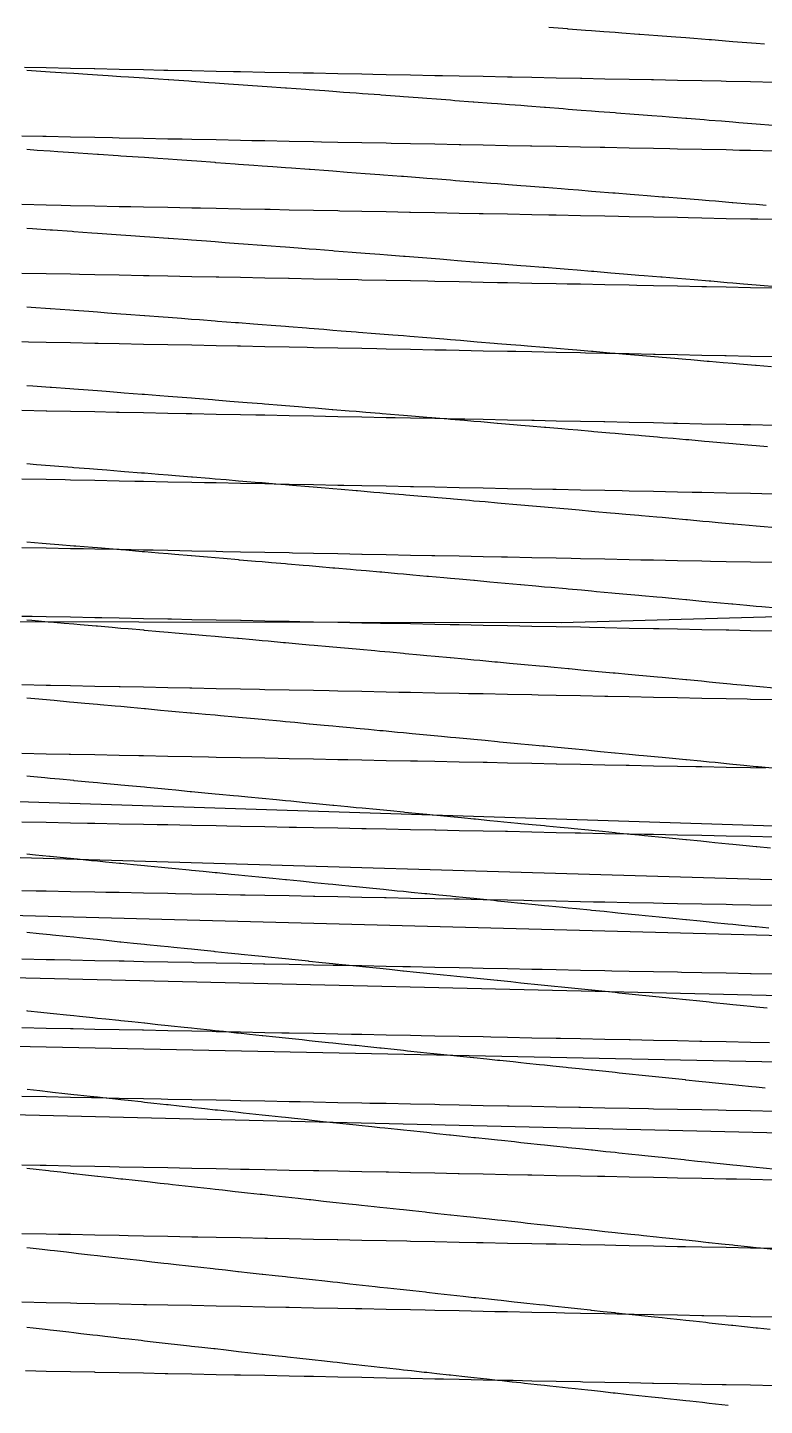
# Model space of a CAD drawing. Header units: metres. Extents: x 0 to 7092, y 40 to 458.
# Drawn here: x 3483.3 to 3549.1, y 40 to 163 of the extents above; entities that cross this region are included whole.
import ezdxf

# ---------------------------------------------------------------- set-up
doc = ezdxf.new("R2010")
doc.units = ezdxf.units.M

msp = doc.modelspace()

# ---------------------------------------------------------------- linework, layer by layer
at = {"color": 1}
msp.add_lwpolyline([(3352.58, 114.76), (3420.25, 112.78), (3420.25, 112.78), (3420.25, 112.78), (3420.25, 112.78), (3420.25, 112.78), (3474.37, 109.99), (3474.37, 109.99), (3474.37, 109.99), (3474.37, 109.99), (3530.96, 109.89), (3530.96, 109.89), (3530.96, 109.89), (3530.96, 109.89), (3530.96, 109.89), (3530.96, 109.89), (3530.96, 109.89), (3600.69, 111.84)], dxfattribs=at)
at = {"layer": 'Contour_Level_10'}
for points in [[(3549.25, 147.12), (3548.38, 147.19), (3547.75, 147.24), (3546.28, 147.36), (3546.24, 147.36), (3544.73, 147.49), (3544.18, 147.53), (3543.22, 147.61), (3542.08, 147.7), (3541.7, 147.73), (3540.18, 147.86), (3539.98, 147.87), (3538.65, 147.98), (3537.88, 148.04), (3537.12, 148.1), (3535.78, 148.21), (3535.58, 148.23), (3534.04, 148.35), (3533.68, 148.38), (3532.5, 148.47), (3531.58, 148.54), (3530.95, 148.59), (3529.47, 148.71), (3529.39, 148.72), (3527.83, 148.84), (3527.37, 148.88), (3526.26, 148.96), (3525.27, 149.04), (3524.69, 149.09), (3523.17, 149.21), (3523.11, 149.21), (3521.52, 149.33), (3521.07, 149.37), (3519.92, 149.46), (3518.97, 149.53), (3518.32, 149.58), (3516.87, 149.69), (3516.71, 149.7), (3515.1, 149.83), (3514.77, 149.85), (3513.47, 149.95), (3512.67, 150.01), (3511.84, 150.07), (3510.56, 150.17), (3510.2, 150.2), (3508.55, 150.32), (3508.46, 150.32), (3506.89, 150.44), (3506.36, 150.48), (3505.21, 150.56), (3504.26, 150.63), (3503.53, 150.69), (3502.16, 150.79), (3501.84, 150.81), (3500.14, 150.93), (3500.06, 150.94), (3498.42, 151.06), (3497.96, 151.09), (3496.69, 151.18), (3495.86, 151.24), (3494.95, 151.3), (3493.76, 151.39), (3493.19, 151.43), (3491.66, 151.53), (3491.42, 151.55), (3489.64, 151.67), (3489.55, 151.68), (3487.83, 151.8), (3487.45, 151.82), (3486.01, 151.92), (3485.35, 151.96), (3484.17, 152.04), (3483.25, 152.1)], [(3550.03, 127.48), (3547.86, 127.53), (3547.22, 127.54), (3545.7, 127.57), (3543.53, 127.61), (3541.36, 127.66), (3541, 127.66), (3539.19, 127.7), (3537.02, 127.74), (3534.86, 127.79), (3534.78, 127.79), (3532.69, 127.83), (3530.52, 127.87), (3528.56, 127.91), (3528.35, 127.91), (3526.18, 127.96), (3524.01, 128), (3522.35, 128.03), (3521.85, 128.04), (3519.68, 128.09), (3517.51, 128.13), (3516.13, 128.16), (3515.34, 128.17), (3513.17, 128.21), (3511.01, 128.26), (3509.91, 128.28), (3508.84, 128.3), (3506.67, 128.34), (3504.5, 128.39), (3503.69, 128.4), (3502.33, 128.43), (3500.17, 128.47), (3498, 128.52), (3497.47, 128.53), (3495.83, 128.56), (3493.66, 128.6), (3491.49, 128.64), (3491.25, 128.65), (3489.33, 128.69), (3487.16, 128.73), (3485.04, 128.77), (3484.99, 128.77), (3482.82, 128.82)]]:
    msp.add_lwpolyline(points, dxfattribs=at)
at = {"layer": 'Contour_Level_11'}
for points in [[(3550.19, 139.85), (3548.72, 139.98), (3548.38, 140), (3547.25, 140.1), (3546.28, 140.18), (3545.78, 140.22), (3544.31, 140.35), (3544.18, 140.36), (3542.83, 140.47), (3542.08, 140.53), (3541.35, 140.59), (3539.98, 140.71), (3539.86, 140.71), (3538.38, 140.84), (3537.88, 140.88), (3536.88, 140.96), (3535.78, 141.05), (3535.39, 141.08), (3533.88, 141.21), (3533.68, 141.22), (3532.38, 141.33), (3531.58, 141.4), (3530.87, 141.45), (3529.47, 141.57), (3529.35, 141.58), (3527.83, 141.7), (3527.37, 141.74), (3526.3, 141.82), (3525.27, 141.91), (3524.77, 141.95), (3523.23, 142.07), (3523.17, 142.07), (3521.69, 142.19), (3521.07, 142.24), (3520.14, 142.32), (3518.97, 142.41), (3518.58, 142.44), (3517.02, 142.56), (3516.87, 142.57), (3515.45, 142.68), (3514.77, 142.74), (3513.87, 142.81), (3512.67, 142.9), (3512.29, 142.93), (3510.7, 143.05), (3510.56, 143.06), (3509.09, 143.18), (3508.46, 143.23), (3507.48, 143.3), (3506.36, 143.39), (3505.87, 143.42), (3504.26, 143.54), (3504.24, 143.55), (3502.6, 143.67), (3502.16, 143.7), (3500.95, 143.79), (3500.06, 143.86), (3499.29, 143.92), (3497.96, 144.01), (3497.62, 144.04), (3495.94, 144.16), (3495.86, 144.17), (3494.24, 144.29), (3493.76, 144.32), (3492.53, 144.41), (3491.66, 144.47), (3490.8, 144.53), (3489.55, 144.62), (3489.07, 144.65), (3487.45, 144.77), (3487.31, 144.78), (3485.54, 144.9), (3485.35, 144.91), (3483.75, 145.02), (3483.25, 145.06)], [(3550.03, 121.36), (3548.86, 121.38), (3547.86, 121.4), (3545.7, 121.45), (3543.53, 121.49), (3542.64, 121.51), (3541.36, 121.53), (3539.19, 121.58), (3537.02, 121.62), (3536.42, 121.63), (3534.86, 121.66), (3532.69, 121.7), (3530.52, 121.75), (3530.21, 121.75), (3528.35, 121.79), (3526.18, 121.83), (3524.01, 121.88), (3523.99, 121.88), (3521.85, 121.92), (3519.68, 121.96), (3517.77, 122), (3517.51, 122.01), (3515.34, 122.05), (3513.17, 122.09), (3511.55, 122.12), (3511.01, 122.13), (3508.84, 122.18), (3506.67, 122.22), (3505.33, 122.25), (3504.5, 122.26), (3502.33, 122.31), (3500.17, 122.35), (3499.11, 122.37), (3498, 122.39), (3495.83, 122.43), (3493.66, 122.48), (3492.9, 122.49), (3491.49, 122.52), (3489.33, 122.56), (3487.16, 122.61), (3486.68, 122.62), (3484.99, 122.65), (3482.82, 122.69)]]:
    msp.add_lwpolyline(points, dxfattribs=at)
at = {"layer": 'Contour_Level_12'}
for points in [[(3549.73, 132.71), (3548.38, 132.83), (3548.3, 132.83), (3546.87, 132.96), (3546.28, 133.01), (3545.43, 133.08), (3544.18, 133.19), (3543.99, 133.2), (3542.55, 133.33), (3542.08, 133.37), (3541.11, 133.45), (3539.98, 133.55), (3539.66, 133.57), (3538.21, 133.7), (3537.88, 133.72), (3536.75, 133.82), (3535.78, 133.9), (3535.3, 133.94), (3533.83, 134.07), (3533.68, 134.08), (3532.37, 134.19), (3531.58, 134.26), (3530.9, 134.31), (3529.47, 134.43), (3529.42, 134.44), (3527.94, 134.56), (3527.37, 134.61), (3526.46, 134.68), (3525.27, 134.78), (3524.97, 134.8), (3523.47, 134.93), (3523.17, 134.95), (3521.97, 135.05), (3521.07, 135.13), (3520.47, 135.17), (3518.97, 135.3), (3518.96, 135.3), (3517.44, 135.42), (3516.87, 135.47), (3515.92, 135.54), (3514.77, 135.64), (3514.39, 135.67), (3512.86, 135.79), (3512.67, 135.81), (3511.31, 135.91), (3510.56, 135.97), (3509.76, 136.04), (3508.46, 136.14), (3508.21, 136.16), (3506.64, 136.28), (3506.36, 136.3), (3505.07, 136.41), (3504.26, 136.47), (3503.48, 136.53), (3502.16, 136.63), (3501.89, 136.65), (3500.29, 136.77), (3500.06, 136.79), (3498.68, 136.9), (3497.96, 136.95), (3497.06, 137.02), (3495.86, 137.11), (3495.43, 137.14), (3493.79, 137.27), (3493.76, 137.27), (3492.13, 137.39), (3491.66, 137.43), (3490.46, 137.51), (3489.55, 137.58), (3488.78, 137.64), (3487.45, 137.73), (3487.08, 137.76), (3485.37, 137.88), (3485.35, 137.88), (3483.64, 138.01), (3483.25, 138.03)], [(3550.03, 115.24), (3547.86, 115.28), (3545.7, 115.32), (3544.28, 115.35), (3543.53, 115.37), (3541.36, 115.41), (3539.19, 115.45), (3538.07, 115.47), (3537.02, 115.5), (3534.86, 115.54), (3532.69, 115.58), (3531.85, 115.6), (3530.52, 115.62), (3528.35, 115.67), (3526.18, 115.71), (3525.63, 115.72), (3524.01, 115.75), (3521.85, 115.8), (3519.68, 115.84), (3519.41, 115.84), (3517.51, 115.88), (3515.34, 115.92), (3513.19, 115.97), (3513.17, 115.97), (3511.01, 116.01), (3508.84, 116.05), (3506.97, 116.09), (3506.67, 116.1), (3504.5, 116.14), (3502.33, 116.18), (3500.76, 116.21), (3500.17, 116.22), (3498, 116.27), (3495.83, 116.31), (3494.54, 116.34), (3493.66, 116.35), (3491.49, 116.4), (3489.33, 116.44), (3488.32, 116.46), (3487.16, 116.48), (3484.99, 116.53), (3482.82, 116.57)]]:
    msp.add_lwpolyline(points, dxfattribs=at)
at = {"layer": 'Contour_Level_13'}
for points in [[(3549.37, 125.57), (3548.38, 125.66), (3547.98, 125.69), (3546.58, 125.82), (3546.28, 125.84), (3545.18, 125.94), (3544.18, 126.03), (3543.77, 126.06), (3542.37, 126.19), (3542.08, 126.21), (3540.96, 126.31), (3539.98, 126.39), (3539.55, 126.43), (3538.13, 126.56), (3537.88, 126.58), (3536.71, 126.68), (3535.78, 126.76), (3535.29, 126.8), (3533.87, 126.92), (3533.68, 126.94), (3532.44, 127.05), (3531.58, 127.12), (3531.01, 127.17), (3529.58, 127.29), (3529.47, 127.3), (3528.14, 127.42), (3527.37, 127.48), (3526.7, 127.54), (3525.27, 127.66), (3525.25, 127.66), (3523.8, 127.79), (3523.17, 127.84), (3522.34, 127.91), (3521.07, 128.02), (3520.88, 128.03), (3519.42, 128.16), (3518.97, 128.19), (3517.95, 128.28), (3516.87, 128.37), (3516.47, 128.4), (3514.99, 128.53), (3514.77, 128.54), (3513.51, 128.65), (3512.67, 128.72), (3512.02, 128.77), (3510.56, 128.89), (3510.52, 128.89), (3509.01, 129.02), (3508.46, 129.06), (3507.5, 129.14), (3506.36, 129.23), (3505.99, 129.26), (3504.46, 129.39), (3504.26, 129.4), (3502.93, 129.51), (3502.16, 129.57), (3501.39, 129.63), (3500.06, 129.74), (3499.84, 129.76), (3498.28, 129.88), (3497.96, 129.91), (3496.71, 130), (3495.86, 130.07), (3495.14, 130.13), (3493.76, 130.23), (3493.55, 130.25), (3491.95, 130.37), (3491.66, 130.4), (3490.34, 130.5), (3489.55, 130.56), (3488.72, 130.62), (3487.45, 130.71), (3487.09, 130.74), (3485.45, 130.86), (3485.35, 130.87), (3483.79, 130.99), (3483.25, 131.03)], [(3550.03, 109.11), (3547.86, 109.16), (3545.93, 109.2), (3545.7, 109.2), (3543.53, 109.24), (3541.36, 109.29), (3539.71, 109.32), (3539.19, 109.33), (3537.02, 109.37), (3534.86, 109.41), (3533.49, 109.44), (3532.69, 109.46), (3530.52, 109.5), (3528.35, 109.54), (3527.27, 109.56), (3526.18, 109.59), (3524.01, 109.63), (3521.85, 109.67), (3521.05, 109.69), (3519.68, 109.71), (3517.51, 109.76), (3515.34, 109.8), (3514.83, 109.81), (3513.17, 109.84), (3511.01, 109.89), (3508.84, 109.93), (3508.62, 109.93), (3506.67, 109.97), (3504.5, 110.02), (3502.4, 110.06), (3502.33, 110.06), (3500.17, 110.1), (3498, 110.14), (3496.18, 110.18), (3495.83, 110.19), (3493.66, 110.23), (3491.49, 110.27), (3489.96, 110.3), (3489.33, 110.32), (3487.16, 110.36), (3484.99, 110.4), (3483.74, 110.43), (3482.82, 110.44)]]:
    msp.add_lwpolyline(points, dxfattribs=at)
at = {"layer": 'Contour_Level_14'}
for points in [[(3550.45, 118.31), (3549.09, 118.43), (3548.38, 118.49), (3547.73, 118.55), (3546.36, 118.68), (3546.28, 118.68), (3544.99, 118.8), (3544.18, 118.87), (3543.62, 118.92), (3542.25, 119.05), (3542.08, 119.06), (3540.88, 119.17), (3539.98, 119.25), (3539.5, 119.29), (3538.12, 119.41), (3537.88, 119.44), (3536.74, 119.54), (3535.78, 119.62), (3535.36, 119.66), (3533.97, 119.78), (3533.68, 119.81), (3532.58, 119.91), (3531.58, 120), (3531.19, 120.03), (3529.8, 120.15), (3529.47, 120.18), (3528.4, 120.28), (3527.37, 120.37), (3527, 120.4), (3525.59, 120.52), (3525.27, 120.55), (3524.18, 120.65), (3523.17, 120.73), (3522.77, 120.77), (3521.36, 120.89), (3521.07, 120.92), (3519.94, 121.02), (3518.97, 121.1), (3518.51, 121.14), (3517.08, 121.26), (3516.87, 121.28), (3515.65, 121.38), (3514.77, 121.46), (3514.22, 121.51), (3512.77, 121.63), (3512.67, 121.64), (3511.33, 121.75), (3510.56, 121.82), (3509.88, 121.88), (3508.46, 122), (3508.42, 122), (3506.96, 122.12), (3506.36, 122.17), (3505.49, 122.25), (3504.26, 122.35), (3504.01, 122.37), (3502.53, 122.49), (3502.16, 122.52), (3501.04, 122.62), (3500.06, 122.7), (3499.55, 122.74), (3498.05, 122.86), (3497.96, 122.87), (3496.54, 122.98), (3495.86, 123.04), (3495.02, 123.11), (3493.76, 123.21), (3493.49, 123.23), (3491.96, 123.35), (3491.66, 123.38), (3490.41, 123.48), (3489.55, 123.55), (3488.86, 123.6), (3487.45, 123.71), (3487.3, 123.72), (3485.72, 123.85), (3485.35, 123.88), (3484.13, 123.97), (3483.25, 124.04)], [(3550.03, 102.99), (3547.86, 103.03), (3547.57, 103.04), (3545.7, 103.08), (3543.53, 103.12), (3541.36, 103.16), (3541.35, 103.16), (3539.19, 103.2), (3537.02, 103.25), (3535.13, 103.29), (3534.86, 103.29), (3532.69, 103.33), (3530.52, 103.38), (3528.91, 103.41), (3528.35, 103.42), (3526.18, 103.46), (3524.01, 103.51), (3522.69, 103.53), (3521.85, 103.55), (3519.68, 103.59), (3517.51, 103.63), (3516.48, 103.65), (3515.34, 103.68), (3513.17, 103.72), (3511.01, 103.76), (3510.26, 103.78), (3508.84, 103.81), (3506.67, 103.85), (3504.5, 103.89), (3504.04, 103.9), (3502.33, 103.93), (3500.17, 103.98), (3498, 104.02), (3497.82, 104.02), (3495.83, 104.06), (3493.66, 104.11), (3491.6, 104.15), (3491.49, 104.15), (3489.33, 104.19), (3487.16, 104.24), (3485.38, 104.27), (3484.99, 104.28), (3482.82, 104.32)]]:
    msp.add_lwpolyline(points, dxfattribs=at)
at = {"layer": 'Contour_Level_15'}
for points in [[(3550.2, 111.17), (3548.87, 111.29), (3548.38, 111.33), (3547.54, 111.41), (3546.28, 111.53), (3546.2, 111.53), (3544.87, 111.66), (3544.18, 111.72), (3543.53, 111.78), (3542.19, 111.9), (3542.08, 111.91), (3540.85, 112.03), (3539.98, 112.11), (3539.51, 112.15), (3538.17, 112.27), (3537.88, 112.3), (3536.82, 112.4), (3535.78, 112.49), (3535.47, 112.52), (3534.12, 112.64), (3533.68, 112.68), (3532.77, 112.77), (3531.58, 112.87), (3531.41, 112.89), (3530.06, 113.01), (3529.47, 113.06), (3528.7, 113.14), (3527.37, 113.25), (3527.34, 113.26), (3525.97, 113.38), (3525.27, 113.44), (3524.6, 113.5), (3523.23, 113.63), (3523.17, 113.63), (3521.86, 113.75), (3521.07, 113.82), (3520.48, 113.87), (3519.1, 114), (3518.97, 114.01), (3517.72, 114.12), (3516.87, 114.2), (3516.34, 114.24), (3514.95, 114.37), (3514.77, 114.38), (3513.55, 114.49), (3512.67, 114.57), (3512.16, 114.61), (3510.75, 114.74), (3510.56, 114.75), (3509.35, 114.86), (3508.46, 114.94), (3507.94, 114.98), (3506.53, 115.11), (3506.36, 115.12), (3505.11, 115.23), (3504.26, 115.3), (3503.68, 115.35), (3502.25, 115.47), (3502.16, 115.48), (3500.82, 115.6), (3500.06, 115.66), (3499.38, 115.72), (3497.96, 115.84), (3497.93, 115.84), (3496.48, 115.97), (3495.86, 116.02), (3495.02, 116.09), (3493.76, 116.2), (3493.56, 116.21), (3492.09, 116.34), (3491.66, 116.37), (3490.61, 116.46), (3489.55, 116.55), (3489.12, 116.58), (3487.63, 116.71), (3487.45, 116.72), (3486.12, 116.83), (3485.35, 116.89), (3484.61, 116.95), (3483.25, 117.06)], [(3549.21, 96.88), (3547.86, 96.91), (3545.7, 96.95), (3543.53, 97), (3542.99, 97.01), (3541.36, 97.04), (3539.19, 97.08), (3537.02, 97.12), (3536.77, 97.13), (3534.86, 97.17), (3532.69, 97.21), (3530.55, 97.25), (3530.52, 97.25), (3528.35, 97.3), (3526.18, 97.34), (3524.34, 97.38), (3524.01, 97.38), (3521.85, 97.42), (3519.68, 97.47), (3518.12, 97.5), (3517.51, 97.51), (3515.34, 97.55), (3513.17, 97.6), (3511.9, 97.62), (3511.01, 97.64), (3508.84, 97.68), (3506.67, 97.73), (3505.68, 97.74), (3504.5, 97.77), (3502.33, 97.81), (3500.17, 97.85), (3499.46, 97.87), (3498, 97.9), (3495.83, 97.94), (3493.66, 97.98), (3493.25, 97.99), (3491.49, 98.03), (3489.33, 98.07), (3487.16, 98.11), (3487.03, 98.11), (3484.99, 98.15), (3482.82, 98.2)]]:
    msp.add_lwpolyline(points, dxfattribs=at)
at = {"layer": 'Contour_Level_16'}
for points in [[(3549.99, 104.02), (3548.69, 104.15), (3548.38, 104.18), (3547.39, 104.27), (3546.28, 104.37), (3546.09, 104.39), (3544.78, 104.52), (3544.18, 104.57), (3543.48, 104.64), (3542.17, 104.76), (3542.08, 104.77), (3540.86, 104.89), (3539.98, 104.97), (3539.55, 105.01), (3538.24, 105.13), (3537.88, 105.17), (3536.93, 105.26), (3535.78, 105.36), (3535.61, 105.38), (3534.3, 105.5), (3533.68, 105.56), (3532.98, 105.62), (3531.66, 105.75), (3531.58, 105.76), (3530.34, 105.87), (3529.47, 105.95), (3529.01, 105.99), (3527.69, 106.12), (3527.37, 106.15), (3526.36, 106.24), (3525.27, 106.34), (3525.03, 106.36), (3523.7, 106.49), (3523.17, 106.54), (3522.37, 106.61), (3521.07, 106.73), (3521.04, 106.73), (3519.7, 106.86), (3518.97, 106.92), (3518.36, 106.98), (3517.02, 107.1), (3516.87, 107.12), (3515.67, 107.23), (3514.77, 107.31), (3514.32, 107.35), (3512.97, 107.47), (3512.67, 107.5), (3511.62, 107.59), (3510.56, 107.69), (3510.26, 107.72), (3508.9, 107.84), (3508.46, 107.88), (3507.54, 107.96), (3506.36, 108.07), (3506.17, 108.09), (3504.8, 108.21), (3504.26, 108.26), (3503.43, 108.33), (3502.16, 108.45), (3502.05, 108.46), (3500.67, 108.58), (3500.06, 108.63), (3499.28, 108.7), (3497.96, 108.82), (3497.89, 108.83), (3496.5, 108.95), (3495.86, 109.01), (3495.1, 109.07), (3493.76, 109.19), (3493.7, 109.2), (3492.29, 109.32), (3491.66, 109.37), (3490.87, 109.44), (3489.55, 109.56), (3489.45, 109.56), (3488.03, 109.69), (3487.45, 109.74), (3486.59, 109.81), (3485.35, 109.92), (3485.15, 109.93), (3483.71, 110.06), (3483.25, 110.1)], [(3550.03, 90.74), (3547.86, 90.79), (3545.7, 90.83), (3544.63, 90.85), (3543.53, 90.87), (3541.36, 90.91), (3539.19, 90.96), (3538.41, 90.97), (3537.02, 91), (3534.86, 91.04), (3532.69, 91.09), (3532.2, 91.1), (3530.52, 91.13), (3528.35, 91.17), (3526.18, 91.22), (3525.98, 91.22), (3524.01, 91.26), (3521.85, 91.3), (3519.76, 91.34), (3519.68, 91.34), (3517.51, 91.39), (3515.34, 91.43), (3513.54, 91.47), (3513.17, 91.47), (3511.01, 91.52), (3508.84, 91.56), (3507.32, 91.59), (3506.67, 91.6), (3504.5, 91.64), (3502.33, 91.69), (3501.11, 91.71), (3500.17, 91.73), (3498, 91.77), (3495.83, 91.82), (3494.89, 91.83), (3493.66, 91.86), (3491.49, 91.9), (3489.33, 91.94), (3488.67, 91.96), (3487.16, 91.99), (3484.99, 92.03), (3482.82, 92.07)]]:
    msp.add_lwpolyline(points, dxfattribs=at)
at = {"layer": 'Contour_Level_17'}
for points in [[(3549.82, 96.88), (3548.55, 97.01), (3548.38, 97.02), (3547.27, 97.13), (3546.28, 97.22), (3546, 97.25), (3544.72, 97.38), (3544.18, 97.43), (3543.44, 97.5), (3542.16, 97.62), (3542.08, 97.63), (3540.89, 97.74), (3539.98, 97.83), (3539.61, 97.87), (3538.32, 97.99), (3537.88, 98.03), (3537.04, 98.11), (3535.78, 98.24), (3535.76, 98.24), (3534.48, 98.36), (3533.68, 98.44), (3533.19, 98.48), (3531.9, 98.61), (3531.58, 98.64), (3530.62, 98.73), (3529.47, 98.84), (3529.33, 98.85), (3528.04, 98.98), (3527.37, 99.04), (3526.75, 99.1), (3525.45, 99.22), (3525.27, 99.24), (3524.16, 99.35), (3523.17, 99.44), (3522.87, 99.47), (3521.57, 99.59), (3521.07, 99.64), (3520.27, 99.71), (3518.97, 99.84), (3518.97, 99.84), (3517.67, 99.96), (3516.87, 100.04), (3516.36, 100.08), (3515.06, 100.21), (3514.77, 100.23), (3513.75, 100.33), (3512.67, 100.43), (3512.44, 100.45), (3511.13, 100.58), (3510.56, 100.63), (3509.81, 100.7), (3508.5, 100.82), (3508.46, 100.83), (3507.18, 100.95), (3506.36, 101.02), (3505.86, 101.07), (3504.54, 101.19), (3504.26, 101.22), (3503.21, 101.32), (3502.16, 101.41), (3501.88, 101.44), (3500.55, 101.56), (3500.06, 101.61), (3499.22, 101.68), (3497.96, 101.8), (3497.88, 101.81), (3496.54, 101.93), (3495.86, 101.99), (3495.2, 102.05), (3493.85, 102.18), (3493.76, 102.19), (3492.5, 102.3), (3491.66, 102.38), (3491.15, 102.42), (3489.79, 102.55), (3489.55, 102.57), (3488.43, 102.67), (3487.45, 102.76), (3487.06, 102.79), (3485.69, 102.92), (3485.35, 102.95), (3484.32, 103.04), (3483.25, 103.13)], [(3550.03, 84.62), (3547.86, 84.66), (3546.27, 84.69), (3545.7, 84.71), (3543.53, 84.75), (3541.36, 84.79), (3540.06, 84.82), (3539.19, 84.83), (3537.02, 84.88), (3534.86, 84.92), (3533.84, 84.94), (3532.69, 84.96), (3530.52, 85.01), (3528.35, 85.05), (3527.62, 85.06), (3526.18, 85.09), (3524.01, 85.13), (3521.85, 85.18), (3521.4, 85.19), (3519.68, 85.22), (3517.51, 85.26), (3515.34, 85.31), (3515.18, 85.31), (3513.17, 85.35), (3511.01, 85.39), (3508.97, 85.43), (3508.84, 85.43), (3506.67, 85.48), (3504.5, 85.52), (3502.75, 85.56), (3502.33, 85.56), (3500.17, 85.61), (3498, 85.65), (3496.53, 85.68), (3495.83, 85.69), (3493.66, 85.74), (3491.49, 85.78), (3490.31, 85.8), (3489.33, 85.82), (3487.16, 85.86), (3484.99, 85.91), (3484.09, 85.92), (3482.82, 85.95)]]:
    msp.add_lwpolyline(points, dxfattribs=at)
at = {"layer": 'Contour_Level_18'}
for points in [[(3549.66, 89.74), (3548.42, 89.86), (3548.38, 89.87), (3547.17, 89.99), (3546.28, 90.07), (3545.92, 90.11), (3544.67, 90.23), (3544.18, 90.28), (3543.42, 90.36), (3542.16, 90.48), (3542.08, 90.49), (3540.91, 90.6), (3539.98, 90.7), (3539.66, 90.73), (3538.41, 90.85), (3537.88, 90.9), (3537.15, 90.97), (3535.9, 91.1), (3535.78, 91.11), (3534.65, 91.22), (3533.68, 91.31), (3533.39, 91.34), (3532.13, 91.47), (3531.58, 91.52), (3530.88, 91.59), (3529.62, 91.71), (3529.47, 91.73), (3528.36, 91.83), (3527.37, 91.93), (3527.1, 91.96), (3525.84, 92.08), (3525.27, 92.14), (3524.58, 92.2), (3523.32, 92.33), (3523.17, 92.34), (3522.06, 92.45), (3521.07, 92.55), (3520.8, 92.57), (3519.53, 92.7), (3518.97, 92.75), (3518.27, 92.82), (3517, 92.94), (3516.87, 92.96), (3515.73, 93.07), (3514.77, 93.16), (3514.46, 93.19), (3513.19, 93.31), (3512.67, 93.36), (3511.92, 93.44), (3510.65, 93.56), (3510.56, 93.57), (3509.38, 93.68), (3508.46, 93.77), (3508.1, 93.8), (3506.83, 93.93), (3506.36, 93.97), (3505.55, 94.05), (3504.27, 94.17), (3504.26, 94.17), (3502.99, 94.3), (3502.16, 94.38), (3501.71, 94.42), (3500.42, 94.54), (3500.06, 94.58), (3499.14, 94.67), (3497.96, 94.78), (3497.85, 94.79), (3496.56, 94.91), (3495.86, 94.98), (3495.27, 95.04), (3493.98, 95.16), (3493.76, 95.18), (3492.68, 95.28), (3491.66, 95.38), (3491.38, 95.41), (3490.08, 95.53), (3489.55, 95.58), (3488.78, 95.65), (3487.48, 95.77), (3487.45, 95.78), (3486.17, 95.9), (3485.35, 95.97), (3484.86, 96.02), (3483.55, 96.14), (3483.25, 96.17)], [(3550.03, 78.5), (3547.92, 78.54), (3547.86, 78.54), (3545.7, 78.58), (3543.53, 78.62), (3541.7, 78.66), (3541.36, 78.67), (3539.19, 78.71), (3537.02, 78.75), (3535.48, 78.78), (3534.86, 78.8), (3532.69, 78.84), (3530.52, 78.88), (3529.26, 78.91), (3528.35, 78.92), (3526.18, 78.97), (3524.01, 79.01), (3523.04, 79.03), (3521.85, 79.05), (3519.68, 79.1), (3517.51, 79.14), (3516.83, 79.15), (3515.34, 79.18), (3513.17, 79.23), (3511.01, 79.27), (3510.61, 79.28), (3508.84, 79.31), (3506.67, 79.35), (3504.5, 79.4), (3504.39, 79.4), (3502.33, 79.44), (3500.17, 79.48), (3498.17, 79.52), (3498, 79.53), (3495.83, 79.57), (3493.66, 79.61), (3491.95, 79.65), (3491.49, 79.65), (3489.33, 79.7), (3487.16, 79.74), (3485.73, 79.77), (3484.99, 79.78), (3482.82, 79.83)]]:
    msp.add_lwpolyline(points, dxfattribs=at)
at = {"layer": 'Contour_Level_19'}
for points in [[(3386.6, 97), (5157.42, 40)], [(3549.51, 82.6), (3548.38, 82.71), (3548.29, 82.72), (3547.06, 82.85), (3546.28, 82.92), (3545.84, 82.97), (3544.61, 83.09), (3544.18, 83.14), (3543.38, 83.22), (3542.15, 83.34), (3542.08, 83.35), (3540.93, 83.46), (3539.98, 83.56), (3539.7, 83.59), (3538.47, 83.71), (3537.88, 83.77), (3537.25, 83.83), (3536.02, 83.95), (3535.78, 83.98), (3534.79, 84.08), (3533.68, 84.19), (3533.56, 84.2), (3532.33, 84.32), (3531.58, 84.4), (3531.1, 84.45), (3529.87, 84.57), (3529.47, 84.61), (3528.65, 84.69), (3527.42, 84.82), (3527.37, 84.82), (3526.19, 84.94), (3525.27, 85.03), (3524.95, 85.06), (3523.72, 85.19), (3523.17, 85.24), (3522.49, 85.31), (3521.26, 85.43), (3521.07, 85.45), (3520.03, 85.56), (3518.97, 85.66), (3518.8, 85.68), (3517.56, 85.8), (3516.87, 85.87), (3516.33, 85.92), (3515.1, 86.05), (3514.77, 86.08), (3513.86, 86.17), (3512.67, 86.29), (3512.63, 86.29), (3511.39, 86.42), (3510.56, 86.5), (3510.16, 86.54), (3508.92, 86.66), (3508.46, 86.71), (3507.68, 86.79), (3506.45, 86.91), (3506.36, 86.92), (3505.21, 87.03), (3504.26, 87.13), (3503.97, 87.16), (3502.73, 87.28), (3502.16, 87.34), (3501.49, 87.4), (3500.25, 87.53), (3500.06, 87.54), (3499.01, 87.65), (3497.96, 87.75), (3497.76, 87.77), (3496.52, 87.89), (3495.86, 87.96), (3495.28, 88.02), (3494.03, 88.14), (3493.76, 88.17), (3492.78, 88.26), (3491.66, 88.38), (3491.54, 88.39), (3490.29, 88.51), (3489.55, 88.58), (3489.04, 88.63), (3487.79, 88.76), (3487.45, 88.79), (3486.54, 88.88), (3485.35, 89), (3485.29, 89), (3484.03, 89.13), (3483.25, 89.2)], [(3549.56, 72.38), (3547.86, 72.41), (3545.7, 72.46), (3543.53, 72.5), (3543.34, 72.5), (3541.36, 72.54), (3539.19, 72.59), (3537.12, 72.63), (3537.02, 72.63), (3534.86, 72.67), (3532.69, 72.72), (3530.9, 72.75), (3530.52, 72.76), (3528.35, 72.8), (3526.18, 72.84), (3524.69, 72.87), (3524.01, 72.89), (3521.85, 72.93), (3519.68, 72.97), (3518.47, 73), (3517.51, 73.02), (3515.34, 73.06), (3513.17, 73.1), (3512.25, 73.12), (3511.01, 73.14), (3508.84, 73.19), (3506.67, 73.23), (3506.03, 73.24), (3504.5, 73.27), (3502.33, 73.32), (3500.17, 73.36), (3499.81, 73.37), (3498, 73.4), (3495.83, 73.45), (3493.66, 73.49), (3493.59, 73.49), (3491.49, 73.53), (3489.33, 73.57), (3487.38, 73.61), (3487.16, 73.62), (3484.99, 73.66), (3482.82, 73.7)]]:
    msp.add_lwpolyline(points, dxfattribs=at)
at = {"layer": 'Contour_Level_20'}
for points in [[(3386.6, 91.76), (5141.49, 40)], [(3549.36, 75.46), (3548.38, 75.56), (3548.15, 75.58), (3546.95, 75.71), (3546.28, 75.77), (3545.74, 75.83), (3544.53, 75.95), (3544.18, 75.99), (3543.33, 76.08), (3542.12, 76.2), (3542.08, 76.2), (3540.92, 76.32), (3539.98, 76.42), (3539.71, 76.44), (3538.51, 76.57), (3537.88, 76.63), (3537.3, 76.69), (3536.1, 76.81), (3535.78, 76.85), (3534.89, 76.94), (3533.69, 77.06), (3533.68, 77.06), (3532.48, 77.18), (3531.58, 77.28), (3531.28, 77.31), (3530.08, 77.43), (3529.47, 77.49), (3528.87, 77.55), (3527.67, 77.68), (3527.37, 77.71), (3526.46, 77.8), (3525.27, 77.92), (3525.26, 77.92), (3524.06, 78.05), (3523.17, 78.14), (3522.85, 78.17), (3521.65, 78.29), (3521.07, 78.35), (3520.45, 78.41), (3519.24, 78.54), (3518.97, 78.57), (3518.04, 78.66), (3516.87, 78.78), (3516.83, 78.78), (3515.63, 78.91), (3514.77, 79), (3514.43, 79.03), (3513.23, 79.15), (3512.67, 79.21), (3512.02, 79.28), (3510.82, 79.4), (3510.56, 79.43), (3509.62, 79.52), (3508.46, 79.64), (3508.41, 79.65), (3507.21, 79.77), (3506.36, 79.86), (3506.01, 79.89), (3504.8, 80.02), (3504.26, 80.07), (3503.6, 80.14), (3502.4, 80.26), (3502.16, 80.29), (3501.2, 80.38), (3500.06, 80.5), (3499.99, 80.51), (3498.79, 80.63), (3497.96, 80.72), (3497.59, 80.75), (3496.38, 80.88), (3495.86, 80.93), (3495.18, 81), (3493.98, 81.12), (3493.76, 81.15), (3492.78, 81.25), (3491.66, 81.36), (3491.57, 81.37), (3490.37, 81.49), (3489.55, 81.58), (3489.17, 81.62), (3487.97, 81.74), (3487.45, 81.79), (3486.76, 81.86), (3485.56, 81.98), (3485.35, 82.01), (3484.36, 82.11), (3483.25, 82.22)], [(3550.03, 66.25), (3547.86, 66.29), (3545.7, 66.33), (3544.98, 66.35), (3543.53, 66.38), (3541.36, 66.42), (3539.19, 66.46), (3538.76, 66.47), (3537.02, 66.51), (3534.86, 66.55), (3532.69, 66.59), (3532.55, 66.59), (3530.52, 66.63), (3528.35, 66.68), (3526.33, 66.72), (3526.18, 66.72), (3524.01, 66.76), (3521.85, 66.81), (3520.11, 66.84), (3519.68, 66.85), (3517.51, 66.89), (3515.34, 66.94), (3513.89, 66.96), (3513.17, 66.98), (3511.01, 67.02), (3508.84, 67.06), (3507.67, 67.09), (3506.67, 67.11), (3504.5, 67.15), (3502.33, 67.19), (3501.45, 67.21), (3500.17, 67.24), (3498, 67.28), (3495.83, 67.32), (3495.24, 67.33), (3493.66, 67.36), (3491.49, 67.41), (3489.33, 67.45), (3489.02, 67.46), (3487.16, 67.49), (3484.99, 67.54), (3482.82, 67.58)]]:
    msp.add_lwpolyline(points, dxfattribs=at)
at = {"layer": 'Contour_Level_21'}
for points in [[(2418.3, 91.48), (4565.81, 40)], [(3386.6, 86.31), (5126, 40)], [(3549.18, 68.32), (3548.38, 68.4), (3547.99, 68.44), (3546.81, 68.56), (3546.28, 68.62), (3545.62, 68.69), (3544.43, 68.81), (3544.18, 68.84), (3543.24, 68.93), (3542.08, 69.05), (3542.06, 69.06), (3540.87, 69.18), (3539.98, 69.27), (3539.69, 69.3), (3538.5, 69.43), (3537.88, 69.49), (3537.32, 69.55), (3536.13, 69.67), (3535.78, 69.71), (3534.95, 69.8), (3533.76, 69.92), (3533.68, 69.93), (3532.58, 70.04), (3531.58, 70.15), (3531.4, 70.17), (3530.21, 70.29), (3529.47, 70.37), (3529.03, 70.41), (3527.85, 70.53), (3527.37, 70.58), (3526.67, 70.66), (3525.49, 70.78), (3525.27, 70.8), (3524.31, 70.9), (3523.17, 71.02), (3523.13, 71.03), (3521.95, 71.15), (3521.07, 71.24), (3520.77, 71.27), (3519.59, 71.4), (3518.97, 71.46), (3518.41, 71.52), (3517.23, 71.64), (3516.87, 71.68), (3516.06, 71.77), (3514.88, 71.89), (3514.77, 71.9), (3513.7, 72.01), (3512.67, 72.12), (3512.53, 72.14), (3511.35, 72.26), (3510.56, 72.34), (3510.18, 72.38), (3509, 72.5), (3508.46, 72.56), (3507.83, 72.63), (3506.66, 72.75), (3506.36, 72.78), (3505.48, 72.87), (3504.31, 73), (3504.26, 73), (3503.14, 73.12), (3502.16, 73.22), (3501.97, 73.24), (3500.8, 73.37), (3500.06, 73.44), (3499.63, 73.49), (3498.46, 73.61), (3497.96, 73.67), (3497.29, 73.74), (3496.13, 73.86), (3495.86, 73.89), (3494.96, 73.98), (3493.79, 74.11), (3493.76, 74.11), (3492.63, 74.23), (3491.66, 74.33), (3491.46, 74.35), (3490.3, 74.47), (3489.55, 74.55), (3489.14, 74.6), (3487.97, 74.72), (3487.45, 74.78), (3486.81, 74.84), (3485.65, 74.97), (3485.35, 75), (3484.49, 75.09), (3483.33, 75.21), (3483.25, 75.22)], [(3550.03, 60.12), (3547.86, 60.17), (3546.62, 60.19), (3545.7, 60.21), (3543.53, 60.25), (3541.36, 60.3), (3540.41, 60.32), (3539.19, 60.34), (3537.02, 60.38), (3534.86, 60.43), (3534.19, 60.44), (3532.69, 60.47), (3530.52, 60.51), (3528.35, 60.55), (3527.97, 60.56), (3526.18, 60.6), (3524.01, 60.64), (3521.85, 60.68), (3521.75, 60.68), (3519.68, 60.73), (3517.51, 60.77), (3515.53, 60.81), (3515.34, 60.81), (3513.17, 60.85), (3511.01, 60.9), (3509.31, 60.93), (3508.84, 60.94), (3506.67, 60.98), (3504.5, 61.03), (3503.1, 61.05), (3502.33, 61.07), (3500.17, 61.11), (3498, 61.16), (3496.88, 61.18), (3495.83, 61.2), (3493.66, 61.24), (3491.49, 61.28), (3490.66, 61.3), (3489.33, 61.33), (3487.16, 61.37), (3484.99, 61.41), (3484.44, 61.42), (3482.82, 61.46)]]:
    msp.add_lwpolyline(points, dxfattribs=at)
at = {"layer": 'Contour_Level_22'}
for points in [[(3386.6, 80.45), (5110.37, 40)], [(3550.16, 61.05), (3548.98, 61.18), (3548.38, 61.24), (3547.81, 61.3), (3546.64, 61.42), (3546.28, 61.46), (3545.46, 61.55), (3544.29, 61.67), (3544.18, 61.68), (3543.12, 61.79), (3542.08, 61.9), (3541.95, 61.92), (3540.78, 62.04), (3539.98, 62.12), (3539.61, 62.16), (3538.44, 62.29), (3537.88, 62.34), (3537.27, 62.41), (3536.11, 62.53), (3535.78, 62.57), (3534.94, 62.65), (3533.77, 62.78), (3533.68, 62.79), (3532.61, 62.9), (3531.58, 63.01), (3531.44, 63.02), (3530.28, 63.15), (3529.47, 63.23), (3529.11, 63.27), (3527.95, 63.39), (3527.37, 63.45), (3526.79, 63.52), (3525.63, 63.64), (3525.27, 63.68), (3524.47, 63.76), (3523.31, 63.89), (3523.17, 63.9), (3522.15, 64.01), (3521.07, 64.12), (3520.99, 64.13), (3519.83, 64.26), (3518.97, 64.35), (3518.67, 64.38), (3517.52, 64.5), (3516.87, 64.57), (3516.36, 64.62), (3515.21, 64.75), (3514.77, 64.79), (3514.05, 64.87), (3512.9, 64.99), (3512.67, 65.02), (3511.75, 65.12), (3510.6, 65.24), (3510.56, 65.24), (3509.45, 65.36), (3508.46, 65.47), (3508.3, 65.49), (3507.15, 65.61), (3506.36, 65.69), (3506, 65.73), (3504.85, 65.86), (3504.26, 65.92), (3503.71, 65.98), (3502.56, 66.1), (3502.16, 66.15), (3501.42, 66.23), (3500.28, 66.35), (3500.06, 66.37), (3499.14, 66.47), (3498, 66.59), (3497.96, 66.6), (3496.86, 66.72), (3495.86, 66.83), (3495.72, 66.84), (3494.58, 66.96), (3493.76, 67.05), (3493.45, 67.09), (3492.31, 67.21), (3491.66, 67.28), (3491.18, 67.33), (3490.05, 67.46), (3489.55, 67.51), (3488.92, 67.58), (3487.79, 67.7), (3487.45, 67.74), (3486.66, 67.83), (3485.54, 67.95), (3485.35, 67.97), (3484.41, 68.07), (3483.29, 68.2)], [(3550.03, 54), (3548.27, 54.04), (3547.86, 54.04), (3545.7, 54.09), (3543.53, 54.13), (3542.05, 54.16), (3541.36, 54.17), (3539.19, 54.22), (3537.02, 54.26), (3535.83, 54.28), (3534.86, 54.3), (3532.69, 54.34), (3530.52, 54.39), (3529.61, 54.41), (3528.35, 54.43), (3526.18, 54.47), (3524.01, 54.52), (3523.39, 54.53), (3521.85, 54.56), (3519.68, 54.6), (3517.51, 54.64), (3517.17, 54.65), (3515.34, 54.69), (3513.17, 54.73), (3511.01, 54.77), (3510.96, 54.77), (3508.84, 54.82), (3506.67, 54.86), (3504.74, 54.9), (3504.5, 54.9), (3502.33, 54.95), (3500.17, 54.99), (3498.52, 55.02), (3498, 55.03), (3495.83, 55.07), (3493.66, 55.12), (3492.3, 55.14), (3491.49, 55.16), (3489.33, 55.2), (3487.16, 55.25), (3486.08, 55.27), (3484.99, 55.29), (3482.82, 55.33)]]:
    msp.add_lwpolyline(points, dxfattribs=at)
at = {"layer": 'Contour_Level_23'}
for points in [[(3386.6, 74.05), (5037.4, 40)], [(3549.91, 53.91), (3548.75, 54.04), (3548.38, 54.07), (3547.59, 54.16), (3546.43, 54.28), (3546.28, 54.3), (3545.27, 54.41), (3544.18, 54.52), (3544.11, 54.53), (3542.95, 54.65), (3542.08, 54.74), (3541.79, 54.77), (3540.64, 54.9), (3539.98, 54.97), (3539.48, 55.02), (3538.32, 55.14), (3537.88, 55.19), (3537.17, 55.27), (3536.02, 55.39), (3535.78, 55.42), (3534.86, 55.51), (3533.71, 55.64), (3533.68, 55.64), (3532.56, 55.76), (3531.58, 55.86), (3531.41, 55.88), (3530.26, 56.01), (3529.47, 56.09), (3529.11, 56.13), (3527.96, 56.25), (3527.37, 56.32), (3526.82, 56.38), (3525.67, 56.5), (3525.27, 56.54), (3524.53, 56.62), (3523.38, 56.74), (3523.17, 56.77), (3522.24, 56.87), (3521.1, 56.99), (3521.07, 56.99), (3519.96, 57.11), (3518.97, 57.22), (3518.82, 57.24), (3517.68, 57.36), (3516.87, 57.45), (3516.54, 57.48), (3515.4, 57.61), (3514.77, 57.68), (3514.27, 57.73), (3513.13, 57.85), (3512.67, 57.9), (3512, 57.98), (3510.87, 58.1), (3510.56, 58.13), (3509.74, 58.22), (3508.61, 58.35), (3508.46, 58.36), (3507.48, 58.47), (3506.36, 58.59), (3506.35, 58.59), (3505.22, 58.71), (3504.26, 58.82), (3504.1, 58.84), (3502.97, 58.96), (3502.16, 59.05), (3501.85, 59.08), (3500.73, 59.21), (3500.06, 59.28), (3499.61, 59.33), (3498.49, 59.45), (3497.96, 59.51), (3497.38, 59.58), (3496.26, 59.7), (3495.86, 59.74), (3495.15, 59.82), (3494.04, 59.95), (3493.76, 59.98), (3492.93, 60.07), (3491.82, 60.19), (3491.66, 60.21), (3490.71, 60.32), (3489.6, 60.44), (3489.55, 60.44), (3488.5, 60.56), (3487.45, 60.68), (3487.4, 60.68), (3486.3, 60.81), (3485.35, 60.91), (3485.2, 60.93), (3484.1, 61.05), (3483.25, 61.15)], [(3549.91, 47.88), (3547.86, 47.92), (3545.7, 47.96), (3543.69, 48), (3543.53, 48.01), (3541.36, 48.05), (3539.19, 48.09), (3537.47, 48.13), (3537.02, 48.13), (3534.86, 48.18), (3532.69, 48.22), (3531.25, 48.25), (3530.52, 48.26), (3528.35, 48.31), (3526.18, 48.35), (3525.03, 48.37), (3524.01, 48.39), (3521.85, 48.44), (3519.68, 48.48), (3518.82, 48.5), (3517.51, 48.52), (3515.34, 48.56), (3513.17, 48.61), (3512.6, 48.62), (3511.01, 48.65), (3508.84, 48.69), (3506.67, 48.74), (3506.38, 48.74), (3504.5, 48.78), (3502.33, 48.82), (3500.17, 48.86), (3500.16, 48.86), (3498, 48.91), (3495.83, 48.95), (3493.94, 48.99), (3493.66, 48.99), (3491.49, 49.04), (3489.33, 49.08), (3487.73, 49.11), (3487.16, 49.12), (3484.99, 49.17), (3482.82, 49.21)]]:
    msp.add_lwpolyline(points, dxfattribs=at)
at = {"layer": 'Contour_Level_24'}
for points in [[(3549.63, 46.77), (3548.48, 46.89), (3548.38, 46.9), (3547.33, 47.02), (3546.28, 47.13), (3546.17, 47.14), (3545.02, 47.26), (3544.18, 47.35), (3543.87, 47.39), (3542.73, 47.51), (3542.08, 47.58), (3541.58, 47.63), (3540.43, 47.76), (3539.98, 47.81), (3539.29, 47.88), (3538.14, 48), (3537.88, 48.03), (3537, 48.13), (3535.85, 48.25), (3535.78, 48.26), (3534.71, 48.37), (3533.68, 48.48), (3533.57, 48.5), (3532.43, 48.62), (3531.58, 48.71), (3531.29, 48.74), (3530.15, 48.86), (3529.47, 48.94), (3529.02, 48.99), (3527.88, 49.11), (3527.37, 49.17), (3526.75, 49.23), (3525.61, 49.36), (3525.27, 49.39), (3524.48, 49.48), (3523.35, 49.6), (3523.17, 49.62), (3522.22, 49.73), (3521.09, 49.85), (3521.07, 49.85), (3519.96, 49.97), (3518.97, 50.08), (3518.84, 50.1), (3517.71, 50.22), (3516.87, 50.31), (3516.59, 50.34), (3515.46, 50.47), (3514.77, 50.54), (3514.34, 50.59), (3513.22, 50.71), (3512.67, 50.77), (3512.1, 50.83), (3510.98, 50.96), (3510.56, 51), (3509.87, 51.08), (3508.75, 51.2), (3508.46, 51.24), (3507.64, 51.33), (3506.53, 51.45), (3506.36, 51.47), (3505.42, 51.57), (3504.31, 51.7), (3504.26, 51.7), (3503.2, 51.82), (3502.16, 51.94), (3502.09, 51.94), (3500.99, 52.07), (3500.06, 52.17), (3499.89, 52.19), (3498.79, 52.31), (3497.96, 52.4), (3497.69, 52.44), (3496.59, 52.56), (3495.86, 52.64), (3495.49, 52.68), (3494.4, 52.8), (3493.76, 52.88), (3493.3, 52.93), (3492.21, 53.05), (3491.66, 53.11), (3491.12, 53.17), (3490.04, 53.3), (3489.55, 53.35), (3488.95, 53.42), (3487.87, 53.54), (3487.45, 53.59), (3486.79, 53.67), (3485.71, 53.79), (3485.35, 53.83), (3484.63, 53.91), (3483.55, 54.04), (3483.25, 54.07)], [(3550.03, 41.75), (3547.86, 41.8), (3545.7, 41.84), (3545.33, 41.85), (3543.53, 41.88), (3541.36, 41.93), (3539.19, 41.97), (3539.11, 41.97), (3537.02, 42.01), (3534.86, 42.05), (3532.89, 42.09), (3532.69, 42.1), (3530.52, 42.14), (3528.35, 42.18), (3526.68, 42.22), (3526.18, 42.23), (3524.01, 42.27), (3521.85, 42.31), (3520.46, 42.34), (3519.68, 42.35), (3517.51, 42.4), (3515.34, 42.44), (3514.24, 42.46), (3513.17, 42.48), (3511.01, 42.53), (3508.84, 42.57), (3508.02, 42.59), (3506.67, 42.61), (3504.5, 42.66), (3502.33, 42.7), (3501.8, 42.71), (3500.17, 42.74), (3498, 42.78), (3495.83, 42.83), (3495.59, 42.83), (3493.66, 42.87), (3491.49, 42.91), (3489.37, 42.95), (3489.33, 42.96), (3487.16, 43), (3484.99, 43.04), (3483.15, 43.08)]]:
    msp.add_lwpolyline(points, dxfattribs=at)
at = {"layer": 'Contour_Level_25'}
msp.add_lwpolyline([(3545.87, 40), (3544.73, 40.12), (3544.18, 40.18), (3543.58, 40.25), (3542.44, 40.37), (3542.08, 40.41), (3541.3, 40.49), (3540.16, 40.62), (3539.98, 40.64), (3539.02, 40.74), (3537.89, 40.86), (3537.88, 40.86), (3536.75, 40.98), (3535.78, 41.09), (3535.61, 41.11), (3534.48, 41.23), (3533.68, 41.32), (3533.35, 41.35), (3532.22, 41.48), (3531.58, 41.55), (3531.09, 41.6), (3529.96, 41.72), (3529.47, 41.78), (3528.83, 41.85), (3527.7, 41.97), (3527.37, 42.01), (3526.57, 42.09), (3525.45, 42.22), (3525.27, 42.24), (3524.33, 42.34), (3523.2, 42.46), (3523.17, 42.47), (3522.08, 42.59), (3521.07, 42.7), (3520.96, 42.71), (3519.85, 42.83), (3518.97, 42.93), (3518.73, 42.95), (3517.61, 43.08), (3516.87, 43.16), (3516.5, 43.2), (3515.39, 43.32), (3514.77, 43.39), (3514.27, 43.45), (3513.16, 43.57), (3512.67, 43.63), (3512.06, 43.69), (3510.95, 43.82), (3510.56, 43.86), (3509.84, 43.94), (3508.74, 44.06), (3508.46, 44.09), (3507.64, 44.19), (3506.53, 44.31), (3506.36, 44.33), (3505.44, 44.43), (3504.34, 44.56), (3504.26, 44.56), (3503.24, 44.68), (3502.16, 44.8), (3502.15, 44.8), (3501.05, 44.92), (3500.06, 45.04), (3499.96, 45.05), (3498.87, 45.17), (3497.96, 45.27), (3497.78, 45.29), (3496.7, 45.42), (3495.86, 45.51), (3495.61, 45.54), (3494.53, 45.66), (3493.76, 45.75), (3493.45, 45.79), (3492.37, 45.91), (3491.66, 45.99), (3491.29, 46.03), (3490.22, 46.16), (3489.55, 46.23), (3489.15, 46.28), (3488.08, 46.4), (3487.45, 46.47), (3487.01, 46.53), (3485.94, 46.65), (3485.35, 46.72), (3484.88, 46.77), (3483.81, 46.89), (3483.25, 46.96)], dxfattribs=at)
at = {"layer": 'Contour_Level_5'}
msp.add_lwpolyline([(3550.03, 158.1), (3547.86, 158.15), (3545.7, 158.19), (3545.23, 158.2), (3543.53, 158.23), (3541.36, 158.27), (3539.19, 158.32), (3539.01, 158.32), (3537.02, 158.36), (3534.86, 158.4), (3532.79, 158.44), (3532.69, 158.45), (3530.52, 158.49), (3528.35, 158.53), (3526.57, 158.57), (3526.18, 158.58), (3524.01, 158.62), (3521.85, 158.66), (3520.35, 158.69), (3519.68, 158.7), (3517.51, 158.75), (3515.34, 158.79), (3514.14, 158.81), (3513.17, 158.83), (3511.01, 158.88), (3508.84, 158.92), (3507.92, 158.94), (3506.67, 158.96), (3504.5, 159), (3502.33, 159.05), (3501.7, 159.06), (3500.17, 159.09), (3498, 159.13), (3495.83, 159.18), (3495.48, 159.18), (3493.66, 159.22), (3491.49, 159.26), (3489.33, 159.31), (3489.26, 159.31), (3487.16, 159.35), (3484.99, 159.39), (3483.04, 159.43)], dxfattribs=at)
at = {"layer": 'Contour_Level_6'}
msp.add_lwpolyline([(3550.03, 151.98), (3547.86, 152.02), (3546.87, 152.04), (3545.7, 152.07), (3543.53, 152.11), (3541.36, 152.15), (3540.65, 152.17), (3539.19, 152.19), (3537.02, 152.24), (3534.86, 152.28), (3534.43, 152.29), (3532.69, 152.32), (3530.52, 152.37), (3528.35, 152.41), (3528.21, 152.41), (3526.18, 152.45), (3524.01, 152.49), (3522, 152.53), (3521.85, 152.54), (3519.68, 152.58), (3517.51, 152.62), (3515.78, 152.66), (3515.34, 152.67), (3513.17, 152.71), (3511.01, 152.75), (3509.56, 152.78), (3508.84, 152.8), (3506.67, 152.84), (3504.5, 152.88), (3503.34, 152.9), (3502.33, 152.92), (3500.17, 152.97), (3498, 153.01), (3497.12, 153.03), (3495.83, 153.05), (3493.66, 153.1), (3491.49, 153.14), (3490.9, 153.15), (3489.33, 153.18), (3487.16, 153.22), (3484.99, 153.27), (3484.69, 153.27), (3482.82, 153.31)], dxfattribs=at)
at = {"layer": 'Contour_Level_7'}
msp.add_lwpolyline([(3550.03, 145.86), (3548.51, 145.89), (3547.86, 145.9), (3545.7, 145.94), (3543.53, 145.98), (3542.29, 146.01), (3541.36, 146.03), (3539.19, 146.07), (3537.02, 146.11), (3536.07, 146.13), (3534.86, 146.16), (3532.69, 146.2), (3530.52, 146.24), (3529.86, 146.26), (3528.35, 146.29), (3526.18, 146.33), (3524.01, 146.37), (3523.64, 146.38), (3521.85, 146.41), (3519.68, 146.46), (3517.51, 146.5), (3517.42, 146.5), (3515.34, 146.54), (3513.17, 146.59), (3511.2, 146.62), (3511.01, 146.63), (3508.84, 146.67), (3506.67, 146.71), (3504.98, 146.75), (3504.5, 146.76), (3502.33, 146.8), (3500.17, 146.84), (3498.76, 146.87), (3498, 146.89), (3495.83, 146.93), (3493.66, 146.97), (3492.55, 146.99), (3491.49, 147.01), (3489.33, 147.06), (3487.16, 147.1), (3486.33, 147.12), (3484.99, 147.14), (3482.82, 147.19)], dxfattribs=at)
at = {"layer": 'Contour_Level_8'}
for points in [[(3549.12, 161.52), (3548.38, 161.58), (3547.54, 161.65), (3546.28, 161.74), (3545.96, 161.77), (3544.38, 161.89), (3544.18, 161.91), (3542.79, 162.02), (3542.08, 162.07), (3541.19, 162.14), (3539.98, 162.23), (3539.59, 162.26), (3537.99, 162.38), (3537.88, 162.39), (3536.37, 162.51), (3535.78, 162.55), (3534.76, 162.63), (3533.68, 162.71), (3533.13, 162.75), (3531.58, 162.87), (3531.51, 162.88), (3529.87, 163)], [(3550.03, 139.73), (3547.86, 139.78), (3545.7, 139.82), (3543.93, 139.85), (3543.53, 139.86), (3541.36, 139.9), (3539.19, 139.95), (3537.72, 139.98), (3537.02, 139.99), (3534.86, 140.03), (3532.69, 140.08), (3531.5, 140.1), (3530.52, 140.12), (3528.35, 140.16), (3526.18, 140.2), (3525.28, 140.22), (3524.01, 140.25), (3521.85, 140.29), (3519.68, 140.33), (3519.06, 140.35), (3517.51, 140.38), (3515.34, 140.42), (3513.17, 140.46), (3512.84, 140.47), (3511.01, 140.5), (3508.84, 140.55), (3506.67, 140.59), (3506.63, 140.59), (3504.5, 140.63), (3502.33, 140.68), (3500.41, 140.71), (3500.17, 140.72), (3498, 140.76), (3495.83, 140.81), (3494.19, 140.84), (3493.66, 140.85), (3491.49, 140.89), (3489.33, 140.93), (3487.97, 140.96), (3487.16, 140.98), (3484.99, 141.02), (3482.82, 141.06)]]:
    msp.add_lwpolyline(points, dxfattribs=at)
at = {"layer": 'Contour_Level_9'}
for points in [[(3549.9, 154.26), (3548.38, 154.38), (3548.37, 154.38), (3546.82, 154.5), (3546.28, 154.55), (3545.28, 154.63), (3544.18, 154.71), (3543.73, 154.75), (3542.17, 154.87), (3542.08, 154.88), (3540.61, 155), (3539.98, 155.05), (3539.05, 155.12), (3537.88, 155.21), (3537.48, 155.24), (3535.91, 155.37), (3535.78, 155.38), (3534.33, 155.49), (3533.68, 155.54), (3532.74, 155.61), (3531.58, 155.7), (3531.15, 155.74), (3529.56, 155.86), (3529.47, 155.87), (3527.96, 155.98), (3527.37, 156.03), (3526.35, 156.11), (3525.27, 156.19), (3524.73, 156.23), (3523.17, 156.35), (3523.11, 156.35), (3521.48, 156.47), (3521.07, 156.51), (3519.84, 156.6), (3518.97, 156.66), (3518.2, 156.72), (3516.87, 156.82), (3516.55, 156.84), (3514.89, 156.97), (3514.77, 156.98), (3513.21, 157.09), (3512.67, 157.13), (3511.54, 157.21), (3510.56, 157.28), (3509.85, 157.34), (3508.46, 157.44), (3508.15, 157.46), (3506.44, 157.58), (3506.36, 157.59), (3504.72, 157.71), (3504.26, 157.74), (3502.99, 157.83), (3502.16, 157.89), (3501.25, 157.95), (3500.06, 158.04), (3499.49, 158.08), (3497.96, 158.18), (3497.72, 158.2), (3495.94, 158.32), (3495.86, 158.33), (3494.15, 158.44), (3493.76, 158.47), (3492.33, 158.57), (3491.66, 158.61), (3490.51, 158.69), (3489.55, 158.75), (3488.66, 158.81), (3487.45, 158.89), (3486.8, 158.94), (3485.35, 159.03), (3484.93, 159.06), (3483.25, 159.17)], [(3550.03, 133.61), (3547.86, 133.65), (3545.7, 133.69), (3545.58, 133.7), (3543.53, 133.74), (3541.36, 133.78), (3539.36, 133.82), (3539.19, 133.82), (3537.02, 133.87), (3534.86, 133.91), (3533.14, 133.94), (3532.69, 133.95), (3530.52, 133.99), (3528.35, 134.04), (3526.92, 134.07), (3526.18, 134.08), (3524.01, 134.12), (3521.85, 134.17), (3520.7, 134.19), (3519.68, 134.21), (3517.51, 134.25), (3515.34, 134.3), (3514.49, 134.31), (3513.17, 134.34), (3511.01, 134.38), (3508.84, 134.42), (3508.27, 134.44), (3506.67, 134.47), (3504.5, 134.51), (3502.33, 134.55), (3502.05, 134.56), (3500.17, 134.6), (3498, 134.64), (3495.83, 134.68), (3495.83, 134.68), (3493.66, 134.72), (3491.49, 134.77), (3489.61, 134.8), (3489.33, 134.81), (3487.16, 134.85), (3484.99, 134.9), (3483.39, 134.93), (3482.82, 134.94)]]:
    msp.add_lwpolyline(points, dxfattribs=at)

doc.saveas('drawing.dxf')
